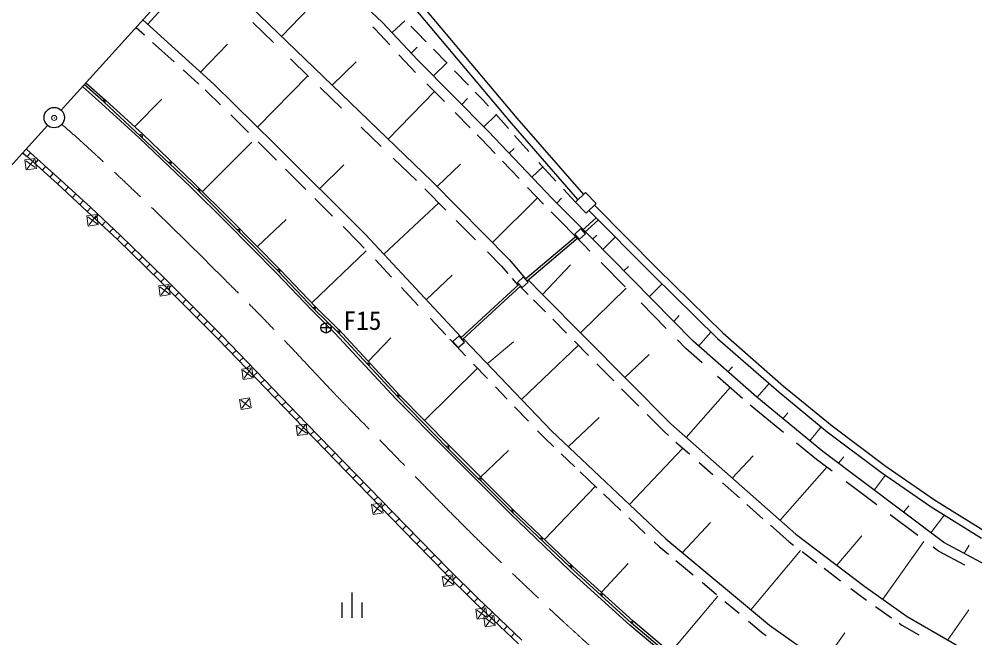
# Model space of a CAD drawing. Units: millimetres, scale not verified. Extents: x -55444348 to -54804348, y -162373295 to -162013295.
# Drawn here: x -55277089 to -55183286, y -162111732 to -162050956 of the extents above; entities that cross this region are included whole.
import ezdxf
from ezdxf.enums import TextEntityAlignment as Align

# ---------------------------------------------------------------- set-up
doc = ezdxf.new("R2010")
doc.units = ezdxf.units.MM
doc.header["$LTSCALE"] = 1000
doc.header["$PDMODE"] = 32
doc.header["$PDSIZE"] = 500
doc.linetypes.add('CHAIN', pattern=[18.5, 12, -1.5, 3.5, -1.5])
for name, color, linetype, lineweight in [('M-BGD', 7, 'Continuous', 25), ('M-BMK', 2, 'CHAIN', 13), ('M-BMK-ROW', 30, 'Continuous', 13), ('M-BMK-SRVR', 3, 'Continuous', 25), ('M-OTRS', 7, 'Continuous', 13)]:
    doc.layers.add(name, color=color, linetype=linetype, lineweight=lineweight)
doc.styles.add('ＭＳ ゴシック', font='')
doc.styles.get('ＭＳ ゴシック').set_extended_font_data('MS Gothic')

msp = doc.modelspace()

# ---------------------------------------------------------------- linework, layer by layer
at = {"layer": 'M-BGD'}
for p, q in [((-55259365, -162044858), (-55236566, -162066902)), ((-55241442, -162051246), (-55246476, -162046569)), ((-55237942, -162049131), (-55228242, -162060682)), ((-55238515, -162049614), (-55228812, -162061170)), ((-55264942, -162051029), (-55257964, -162057349)), ((-55254144, -162051298), (-55252117, -162053257)), ((-55237956, -162054998), (-55241442, -162051246)), ((-55265612, -162051771), (-55264799, -162052507)), ((-55242150, -162051953), (-55242368, -162051750)), ((-55240717, -162053495), (-55242150, -162051953)), ((-55238656, -162051643), (-55238060, -162052249)), ((-55238060, -162052249), (-55237141, -162053190)), ((-55263991, -162053239), (-55261864, -162055166)), ((-55236431, -162053917), (-55235079, -162055300)), ((-55250451, -162054868), (-55248679, -162056581)), ((-55238678, -162055690), (-55239813, -162054469)), ((-55231063, -162061973), (-55237956, -162054998)), ((-55261004, -162055945), (-55259459, -162057344)), ((-55238175, -162056199), (-55238678, -162055690)), ((-55234372, -162056024), (-55232989, -162057439)), ((-55270868, -162057587), (-55268960, -162059291)), ((-55268789, -162059085), (-55270692, -162057391)), ((-55270533, -162057216), (-55268625, -162058920)), ((-55257964, -162057349), (-55251984, -162063252)), ((-55247546, -162057676), (-55245436, -162059717)), ((-55235350, -162059057), (-55237082, -162057305)), ((-55258837, -162057907), (-55258651, -162058076)), ((-55258651, -162058076), (-55257320, -162059390)), ((-55232322, -162058121), (-55231542, -162058919)), ((-55268960, -162059291), (-55265303, -162062630)), ((-55265135, -162062474), (-55268789, -162059085)), ((-55268625, -162058920), (-55264962, -162062265)), ((-55231542, -162058919), (-55231007, -162059519)), ((-55256324, -162060373), (-55254579, -162062095)), ((-55232814, -162061624), (-55234302, -162060118)), ((-55230304, -162060306), (-55229057, -162061704)), ((-55228242, -162060682), (-55221711, -162068192)), ((-55243520, -162061569), (-55241542, -162063482)), ((-55228812, -162061170), (-55222277, -162068684)), ((-55259484, -162067830), (-55265135, -162062474)), ((-55264962, -162062265), (-55259893, -162067105)), ((-55231780, -162062670), (-55232133, -162062313)), ((-55224731, -162068610), (-55231063, -162061973)), ((-55228460, -162062372), (-55227055, -162063947)), ((-55265303, -162062630), (-55260242, -162067464)), ((-55253641, -162063021), (-55252688, -162063962)), ((-55251984, -162063252), (-55243082, -162072121)), ((-55230368, -162064150), (-55231780, -162062670)), ((-55276741, -162064084), (-55276302, -162064461)), ((-55276405, -162063713), (-55275972, -162064086)), ((-55275976, -162064082), (-55276302, -162064461)), ((-55275968, -162064089), (-55276302, -162064461)), ((-55275972, -162064086), (-55272992, -162066765)), ((-55252688, -162063962), (-55251834, -162064812)), ((-55276302, -162064461), (-55273328, -162067135)), ((-55275225, -162064758), (-55275559, -162065130)), ((-55240379, -162064606), (-55238088, -162066821)), ((-55228018, -162066613), (-55229648, -162064905)), ((-55226079, -162065041), (-55225817, -162065335)), ((-55225817, -162065335), (-55224400, -162066861)), ((-55274481, -162065426), (-55274815, -162065798)), ((-55273737, -162066095), (-55274072, -162066467)), ((-55250934, -162065710), (-55248950, -162067686)), ((-55272994, -162066763), (-55273328, -162067135)), ((-55272989, -162066767), (-55273328, -162067135)), ((-55273328, -162067135), (-55270394, -162069838)), ((-55272992, -162066765), (-55270053, -162069472)), ((-55259893, -162067105), (-55256372, -162070595)), ((-55236566, -162066902), (-55228998, -162074554)), ((-55272256, -162067443), (-55272595, -162067811)), ((-55271522, -162068119), (-55271861, -162068486)), ((-55260242, -162067464), (-55256725, -162070949)), ((-55251653, -162075717), (-55259484, -162067830)), ((-55237269, -162067614), (-55235199, -162069706)), ((-55225612, -162069134), (-55227184, -162067486)), ((-55223657, -162067661), (-55222483, -162068925)), ((-55222483, -162068925), (-55221501, -162067993)), ((-55221501, -162067993), (-55220468, -162069080)), ((-55270789, -162068794), (-55271128, -162069162)), ((-55248062, -162068571), (-55246318, -162070309)), ((-55220957, -162072417), (-55224731, -162068610)), ((-55221450, -162070013), (-55222483, -162068925)), ((-55220468, -162069080), (-55221450, -162070013)), ((-55270055, -162069470), (-55270394, -162069838)), ((-55270051, -162069474), (-55270394, -162069838)), ((-55270394, -162069838), (-55267482, -162072583)), ((-55270053, -162069472), (-55267136, -162072222)), ((-55221668, -162073120), (-55224865, -162069894)), ((-55221166, -162069767), (-55214965, -162076007)), ((-55220635, -162069238), (-55214436, -162075475)), ((-55269323, -162070160), (-55269666, -162070524)), ((-55268595, -162070847), (-55268938, -162071211)), ((-55256725, -162070949), (-55251813, -162075923)), ((-55256372, -162070595), (-55251454, -162075574)), ((-55234184, -162070732), (-55232309, -162072628)), ((-55221796, -162071697), (-55220448, -162070489)), ((-55221596, -162071920), (-55220248, -162070713)), ((-55267867, -162071533), (-55268210, -162071897)), ((-55245281, -162071342), (-55243801, -162072816)), ((-55221948, -162071529), (-55222543, -162072063)), ((-55221493, -162072035), (-55221948, -162071529)), ((-55267139, -162072219), (-55267482, -162072583)), ((-55267134, -162072224), (-55267482, -162072583)), ((-55267482, -162072583), (-55263179, -162076763)), ((-55267136, -162072222), (-55262828, -162076406)), ((-55243801, -162072816), (-55243211, -162073446)), ((-55243082, -162072121), (-55233703, -162082195)), ((-55227402, -162076476), (-55222389, -162072235)), ((-55227234, -162076662), (-55222221, -162072421)), ((-55222543, -162072063), (-55222088, -162072570)), ((-55222088, -162072570), (-55221493, -162072035)), ((-55210951, -162082592), (-55220957, -162072417)), ((-55266416, -162072921), (-55266765, -162073280)), ((-55265699, -162073618), (-55266048, -162073976)), ((-55231130, -162073821), (-55229736, -162075230)), ((-55221061, -162073737), (-55221668, -162073120)), ((-55264982, -162074314), (-55265330, -162074673)), ((-55242116, -162074613), (-55240536, -162076297)), ((-55228998, -162074554), (-55227379, -162076456)), ((-55264265, -162075011), (-55264613, -162075369)), ((-55263548, -162075707), (-55263896, -162076066)), ((-55251454, -162075574), (-55247989, -162079208)), ((-55229736, -162075230), (-55229116, -162075958)), ((-55217594, -162077263), (-55219960, -162074857)), ((-55214436, -162075475), (-55208034, -162081781)), ((-55262830, -162076404), (-55263179, -162076763)), ((-55262825, -162076409), (-55263179, -162076763)), ((-55262828, -162076406), (-55257192, -162082043)), ((-55251813, -162075923), (-55248346, -162079558)), ((-55248148, -162079444), (-55251653, -162075717)), ((-55228700, -162076447), (-55228147, -162077096)), ((-55227578, -162076279), (-55228173, -162076814)), ((-55227123, -162076786), (-55227578, -162076279)), ((-55227127, -162076571), (-55225801, -162077925)), ((-55214965, -162076007), (-55208544, -162082331)), ((-55263179, -162076763), (-55257549, -162082393)), ((-55262122, -162077113), (-55262475, -162077466)), ((-55239564, -162077333), (-55237921, -162079085)), ((-55233742, -162082245), (-55228023, -162076981)), ((-55233578, -162082434), (-55227855, -162077167)), ((-55228173, -162076814), (-55227718, -162077321)), ((-55227901, -162077210), (-55227133, -162077994)), ((-55227718, -162077321), (-55227123, -162076786)), ((-55261418, -162077817), (-55261771, -162078170)), ((-55260714, -162078520), (-55261068, -162078874)), ((-55225801, -162077925), (-55213139, -162090707)), ((-55260010, -162079224), (-55260364, -162079578)), ((-55245774, -162081742), (-55248148, -162079444)), ((-55247989, -162079208), (-55245741, -162081444)), ((-55226603, -162078536), (-55226513, -162078627)), ((-55226513, -162078627), (-55225438, -162079712)), ((-55213589, -162081335), (-55216052, -162078831)), ((-55259307, -162079928), (-55259660, -162080282)), ((-55248346, -162079558), (-55246094, -162081798)), ((-55236757, -162080327), (-55235220, -162081964)), ((-55258603, -162080632), (-55258957, -162080986)), ((-55257899, -162081336), (-55258253, -162081689)), ((-55224723, -162080434), (-55223383, -162081786)), ((-55257195, -162082040), (-55257549, -162082393)), ((-55257189, -162082046), (-55257549, -162082393)), ((-55257192, -162082043), (-55248841, -162090702)), ((-55240110, -162088248), (-55246094, -162081798)), ((-55239952, -162088031), (-55245774, -162081742)), ((-55239748, -162087902), (-55245727, -162081458)), ((-55233895, -162082068), (-55234533, -162082621)), ((-55233371, -162082673), (-55233895, -162082068)), ((-55208034, -162081781), (-55202055, -162087006)), ((-55257549, -162082393), (-55249201, -162091050)), ((-55256493, -162082767), (-55256853, -162083115)), ((-55234828, -162082382), (-55234201, -162083051)), ((-55234533, -162082621), (-55234009, -162083225)), ((-55234201, -162083051), (-55233274, -162084018)), ((-55234009, -162083225), (-55233371, -162082673)), ((-55233479, -162082359), (-55224837, -162091382)), ((-55222591, -162082586), (-55221196, -162083995)), ((-55211639, -162083319), (-55212485, -162082458)), ((-55204700, -162088101), (-55210951, -162082592)), ((-55208544, -162082331), (-55202541, -162087578)), ((-55255798, -162083489), (-55256158, -162083836)), ((-55210067, -162084704), (-55211639, -162083319)), ((-55255102, -162084210), (-55255462, -162084557)), ((-55254407, -162084931), (-55254766, -162085279)), ((-55232480, -162084848), (-55231132, -162086255)), ((-55220400, -162084798), (-55218736, -162086477)), ((-55253711, -162085653), (-55254071, -162086000)), ((-55253015, -162086374), (-55253375, -162086721)), ((-55206096, -162088204), (-55208544, -162086046)), ((-55252320, -162087096), (-55252679, -162087443)), ((-55251624, -162087817), (-55251984, -162088164)), ((-55234838, -162092883), (-55239748, -162087902)), ((-55230335, -162087088), (-55229177, -162088296)), ((-55217957, -162087264), (-55216281, -162088956)), ((-55202541, -162087578), (-55197772, -162091503)), ((-55202055, -162087006), (-55197308, -162090913)), ((-55250928, -162088538), (-55251288, -162088885)), ((-55235193, -162093236), (-55240110, -162088248)), ((-55235048, -162093052), (-55239952, -162088031)), ((-55198222, -162093412), (-55204700, -162088101)), ((-55250233, -162089260), (-55250593, -162089607)), ((-55228477, -162089028), (-55227109, -162090455)), ((-55202075, -162091546), (-55205348, -162088863)), ((-55249537, -162089981), (-55249897, -162090328)), ((-55248841, -162090702), (-55249201, -162091049)), ((-55248841, -162090702), (-55249200, -162091050)), ((-55248841, -162090702), (-55239107, -162100738)), ((-55215450, -162089794), (-55213825, -162091434)), ((-55213139, -162090707), (-55200873, -162101528)), ((-55249201, -162091050), (-55239466, -162101087)), ((-55248146, -162091419), (-55248505, -162091767)), ((-55226207, -162091397), (-55225542, -162092091)), ((-55224837, -162091382), (-55213606, -162102008)), ((-55213825, -162091434), (-55213355, -162091850)), ((-55197772, -162091503), (-55192445, -162095497)), ((-55197308, -162090913), (-55192008, -162094888)), ((-55247451, -162092136), (-55247810, -162092484)), ((-55225542, -162092091), (-55224620, -162092963)), ((-55212621, -162092497), (-55211299, -162093663)), ((-55198840, -162094199), (-55200802, -162092590)), ((-55246755, -162092853), (-55247114, -162093201)), ((-55228874, -162099561), (-55235193, -162093236)), ((-55228735, -162099346), (-55235048, -162093052)), ((-55228525, -162099203), (-55234838, -162092883)), ((-55186320, -162102357), (-55198222, -162093412)), ((-55246060, -162093570), (-55246419, -162093918)), ((-55245365, -162094287), (-55245724, -162094635)), ((-55223889, -162093656), (-55222549, -162094923)), ((-55197295, -162095359), (-55198840, -162094199)), ((-55244670, -162095003), (-55245029, -162095352)), ((-55210338, -162094511), (-55208992, -162095698)), ((-55192008, -162094888), (-55187154, -162098225)), ((-55243974, -162095720), (-55244333, -162096068)), ((-55222026, -162095418), (-55220375, -162096980)), ((-55192445, -162095497), (-55187565, -162098852)), ((-55243279, -162096437), (-55243638, -162096785)), ((-55242584, -162097154), (-55242943, -162097502)), ((-55208070, -162096512), (-55206396, -162097989)), ((-55192908, -162098657), (-55195918, -162096395)), ((-55241888, -162097871), (-55242247, -162098219)), ((-55219740, -162097581), (-55218023, -162099205)), ((-55241193, -162098588), (-55241552, -162098936)), ((-55205680, -162098621), (-55204092, -162100022)), ((-55187565, -162098852), (-55182630, -162101939)), ((-55187154, -162098225), (-55182252, -162101291)), ((-55240498, -162099305), (-55240857, -162099653)), ((-55239803, -162100022), (-55240162, -162100370)), ((-55223078, -162105099), (-55228874, -162099561)), ((-55223000, -162104797), (-55228735, -162099346)), ((-55222737, -162104733), (-55228525, -162099203)), ((-55217235, -162099951), (-55215635, -162101465)), ((-55188893, -162101674), (-55191606, -162099635)), ((-55239107, -162100738), (-55239466, -162101087)), ((-55239107, -162100738), (-55239465, -162101088)), ((-55239107, -162100738), (-55234930, -162105021)), ((-55203353, -162100673), (-55201507, -162102302)), ((-55239466, -162101087), (-55235284, -162105374)), ((-55238411, -162101452), (-55238769, -162101801)), ((-55200873, -162101528), (-55194085, -162106670)), ((-55237715, -162102166), (-55238073, -162102515)), ((-55237019, -162102880), (-55237377, -162103229)), ((-55214769, -162102284), (-55214271, -162102755)), ((-55214271, -162102755), (-55213358, -162103518)), ((-55213606, -162102008), (-55203454, -162110489)), ((-55201507, -162102302), (-55201093, -162102616)), ((-55186861, -162103201), (-55187371, -162102818)), ((-55181766, -162104817), (-55186320, -162102357)), ((-55236323, -162103594), (-55236681, -162103943)), ((-55200242, -162103261), (-55198793, -162104359)), ((-55184266, -162104603), (-55186861, -162103201)), ((-55235627, -162104307), (-55235984, -162104656)), ((-55216812, -162110094), (-55222737, -162104733)), ((-55212631, -162104125), (-55210942, -162105536)), ((-55234930, -162105021), (-55235288, -162105370)), ((-55235284, -162105374), (-55232418, -162108179)), ((-55234930, -162105021), (-55235280, -162105379)), ((-55234930, -162105021), (-55232071, -162107819)), ((-55234215, -162105721), (-55234565, -162106078)), ((-55217141, -162110470), (-55223078, -162105099)), ((-55216997, -162110296), (-55223000, -162104797)), ((-55198094, -162104888), (-55196475, -162106114)), ((-55233500, -162106420), (-55233850, -162106778)), ((-55210068, -162106267), (-55208637, -162107462)), ((-55244421, -162107271), (-55244421, -162109771)), ((-55232786, -162107120), (-55233135, -162107477)), ((-55195470, -162106876), (-55194676, -162107477)), ((-55194676, -162107477), (-55193921, -162108013)), ((-55194085, -162106670), (-55189919, -162109631)), ((-55245421, -162108271), (-55245421, -162109771)), ((-55243421, -162109771), (-55243421, -162108271)), ((-55232071, -162107819), (-55232420, -162108176)), ((-55232418, -162108179), (-55228083, -162112318)), ((-55232071, -162107819), (-55232416, -162108181)), ((-55232071, -162107819), (-55227741, -162111953)), ((-55231349, -162108508), (-55231694, -162108870)), ((-55207812, -162108152), (-55206422, -162109313)), ((-55230627, -162109197), (-55230973, -162109559)), ((-55193026, -162108649), (-55191472, -162109753)), ((-55229906, -162109886), (-55230251, -162110248)), ((-55211665, -162114765), (-55216997, -162110296)), ((-55211478, -162114584), (-55216812, -162110094)), ((-55205509, -162110076), (-55204063, -162111284)), ((-55190730, -162110281), (-55190459, -162110473)), ((-55189919, -162109631), (-55181279, -162114617)), ((-55229184, -162110575), (-55229530, -162110937)), ((-55228463, -162111264), (-55228808, -162111626)), ((-55211794, -162114971), (-55217141, -162110470)), ((-55204063, -162111284), (-55203782, -162111482)), ((-55203454, -162110489), (-55195168, -162116317)), ((-55190459, -162110473), (-55188781, -162111442))]:
    msp.add_line(p, q, dxfattribs=at)
at = {"layer": 'M-BGD', "lineweight": 13}
for p, q in [((-55259563, -162046057), (-55264461, -162051464)), ((-55246638, -162047784), (-55251321, -162052636)), ((-55240474, -162052288), (-55239230, -162051137)), ((-55259280, -162056157), (-55256626, -162053430)), ((-55238616, -162054288), (-55238030, -162053701)), ((-55246363, -162057430), (-55244008, -162055151)), ((-55235126, -162055251), (-55236432, -162056540)), ((-55248737, -162056525), (-55253701, -162061557)), ((-55265777, -162061521), (-55263078, -162058822)), ((-55236338, -162058058), (-55240865, -162062746)), ((-55233652, -162059354), (-55233097, -162058752)), ((-55231491, -162061539), (-55230271, -162060343)), ((-55254250, -162063035), (-55259088, -162067903)), ((-55229000, -162064135), (-55228504, -162063663)), ((-55247593, -162067627), (-55245227, -162065260)), ((-55236061, -162067412), (-55233784, -162065208)), ((-55225695, -162065466), (-55226761, -162066481)), ((-55235891, -162069007), (-55241300, -162074035)), ((-55226209, -162068509), (-55230640, -162072894)), ((-55224317, -162069027), (-55223849, -162068559)), ((-55253701, -162073300), (-55250890, -162070637)), ((-55220816, -162072560), (-55220397, -162072161)), ((-55218587, -162072362), (-55219809, -162073584)), ((-55243036, -162073724), (-55248370, -162078808)), ((-55225724, -162078002), (-55222962, -162075087)), ((-55217748, -162075680), (-55217289, -162075241)), ((-55237131, -162078513), (-55234573, -162076106)), ((-55217508, -162077367), (-55221979, -162081783)), ((-55213985, -162076972), (-55215251, -162078219)), ((-55212844, -162080666), (-55212297, -162080074)), ((-55242829, -162084582), (-55240613, -162082249)), ((-55209196, -162081689), (-55210408, -162083070)), ((-55231143, -162084798), (-55228563, -162082648)), ((-55222198, -162082983), (-55227768, -162088321)), ((-55217652, -162086150), (-55215261, -162083908)), ((-55232107, -162085238), (-55237317, -162090382)), ((-55207534, -162085603), (-55207064, -162085104)), ((-55203488, -162086750), (-55204691, -162088108)), ((-55207305, -162087138), (-55211625, -162092043)), ((-55202130, -162090208), (-55201657, -162089640)), ((-55223180, -162092949), (-55220153, -162090100)), ((-55198382, -162091000), (-55199495, -162092368)), ((-55231794, -162095931), (-55229070, -162093325)), ((-55211946, -162093092), (-55217182, -162098624)), ((-55207093, -162096041), (-55205039, -162093850)), ((-55196688, -162094565), (-55196153, -162093935)), ((-55197806, -162094975), (-55202396, -162100184)), ((-55192071, -162095754), (-55193158, -162097217)), ((-55220523, -162096840), (-55225523, -162102071)), ((-55190289, -162099374), (-55189780, -162098768)), ((-55186281, -162099655), (-55187597, -162101397)), ((-55211988, -162103359), (-55209220, -162100406)), ((-55196849, -162104577), (-55194397, -162101692)), ((-55188312, -162102261), (-55192328, -162107919)), ((-55184339, -162103427), (-55183861, -162102620)), ((-55200387, -162103140), (-55205264, -162108977)), ((-55219884, -162107216), (-55217307, -162104416)), ((-55208503, -162107640), (-55213157, -162113170)), ((-55185956, -162111918), (-55183895, -162108973)), ((-55198170, -162114205), (-55196046, -162111250))]:
    msp.add_line(p, q, dxfattribs=at)
at = {"layer": 'M-BGD'}
for centre, start, end in [((-55268789, -162059085), 317.15373, 138.31307), ((-55265135, -162062474), 316.53723, 137.15373), ((-55262310, -162065152), 316.53723, 136.53723), ((-55259484, -162067830), 314.79765, 136.53723), ((-55255569, -162071773), 314.79765, 134.79765), ((-55251653, -162075717), 313.2459, 134.79765), ((-55248148, -162079444), 315.91806, 133.2459), ((-55245774, -162081742), 312.79133, 135.91806), ((-55242863, -162084887), 312.79133, 132.79133), ((-55239952, -162088031), 314.3291, 132.79133), ((-55235048, -162093052), 315.08346, 134.3291), ((-55231891, -162096199), 315.08346, 135.08346), ((-55228735, -162099346), 316.45748, 135.08346), ((-55225867, -162102072), 316.45748, 136.45748), ((-55223000, -162104797), 317.50848, 136.45748), ((-55219998, -162107546), 317.50848, 137.50848), ((-55216997, -162110296), 320.0337, 137.50848)]:
    msp.add_arc(centre, 150, start, end, dxfattribs=at)
at = {"layer": 'M-BMK'}
msp.add_open_spline([(-55201229, -162127844), (-55201231, -162127846), (-55201232, -162127847), (-55201234, -162127848), (-55201250, -162127859), (-55201267, -162127833), (-55201285, -162127816), (-55201302, -162127799), (-55201318, -162127791), (-55201335, -162127783), (-55201542, -162127682), (-55201751, -162127519), (-55201960, -162127372), (-55202168, -162127225), (-55202375, -162127094), (-55202583, -162126959), (-55202790, -162126823), (-55202997, -162126683), (-55203204, -162126543), (-55204577, -162125609), (-55205936, -162124669), (-55207273, -162123695), (-55209061, -162122392), (-55210808, -162121028), (-55212543, -162119650), (-55214812, -162117847), (-55217060, -162116019), (-55219247, -162114120), (-55221563, -162112109), (-55223812, -162110019), (-55226041, -162107909), (-55227884, -162106165), (-55229713, -162104408), (-55231521, -162102629), (-55233364, -162100815), (-55235186, -162098978), (-55236994, -162097129), (-55238791, -162095289), (-55240575, -162093436), (-55242374, -162091597), (-55243525, -162090422), (-55244681, -162089253), (-55245820, -162088066), (-55247658, -162086151), (-55249450, -162084192), (-55251280, -162082270), (-55253114, -162080342), (-55254988, -162078452), (-55256869, -162076570), (-55259628, -162073809), (-55262402, -162071066), (-55265221, -162068368), (-55265691, -162067919), (-55266162, -162067471), (-55266635, -162067024), (-55267107, -162066577), (-55267581, -162066131), (-55268056, -162065687), (-55268530, -162065242), (-55269006, -162064799), (-55269485, -162064358), (-55269864, -162064009), (-55270246, -162063661), (-55270627, -162063313), (-55271008, -162062965), (-55271389, -162062616), (-55271775, -162062274), (-55272142, -162061949), (-55272515, -162061630), (-55272887, -162061311)], degree=3, knots=[0, 0, 0, 0, 1, 1, 1, 2, 2, 2, 3, 3, 3, 4, 4, 4, 5, 5, 5, 6, 6, 6, 7, 7, 7, 8, 8, 8, 9, 9, 9, 10, 10, 10, 11, 11, 11, 12, 12, 12, 13, 13, 13, 14, 14, 14, 15, 15, 15, 16, 16, 16, 17, 17, 17, 18, 18, 18, 19, 19, 19, 20, 20, 20, 21, 21, 21, 22, 22, 22, 23, 23, 23, 23], dxfattribs=at)
at = {"layer": 'M-BMK-ROW'}
for p, q in [((-55275539, -162064632), (-55276529, -162064776)), ((-55276529, -162064776), (-55276385, -162065766)), ((-55276416, -162064861), (-55275509, -162065537)), ((-55275624, -162064746), (-55276300, -162065653)), ((-55275395, -162065622), (-55275539, -162064632)), ((-55276385, -162065766), (-55275395, -162065622)), ((-55269469, -162070149), (-55270459, -162070293)), ((-55270459, -162070293), (-55270315, -162071283)), ((-55270345, -162070378), (-55269439, -162071054)), ((-55269554, -162070263), (-55270230, -162071170)), ((-55269325, -162071139), (-55269469, -162070149)), ((-55270315, -162071283), (-55269325, -162071139)), ((-55262392, -162077025), (-55263381, -162077169)), ((-55263381, -162077169), (-55263237, -162078159)), ((-55263268, -162077254), (-55262361, -162077930)), ((-55262476, -162077139), (-55263153, -162078045)), ((-55262248, -162078015), (-55262392, -162077025)), ((-55263237, -162078159), (-55262248, -162078015)), ((-55254250, -162085204), (-55255240, -162085348)), ((-55255240, -162085348), (-55255096, -162086337)), ((-55255126, -162085432), (-55254219, -162086109)), ((-55254335, -162085317), (-55255011, -162086224)), ((-55254106, -162086193), (-55254250, -162085204)), ((-55255096, -162086337), (-55254106, -162086193)), ((-55254465, -162088159), (-55255454, -162088303)), ((-55255454, -162088303), (-55255310, -162089293)), ((-55255341, -162088388), (-55254434, -162089064)), ((-55254549, -162088273), (-55255226, -162089180)), ((-55254321, -162089149), (-55254465, -162088159)), ((-55255310, -162089293), (-55254321, -162089149)), ((-55248921, -162090728), (-55249910, -162090872)), ((-55249910, -162090872), (-55249766, -162091862)), ((-55249797, -162090957), (-55248890, -162091633)), ((-55249005, -162090842), (-55249682, -162091749)), ((-55248777, -162091718), (-55248921, -162090728)), ((-55249766, -162091862), (-55248777, -162091718)), ((-55241511, -162098472), (-55242501, -162098616)), ((-55242501, -162098616), (-55242357, -162099606)), ((-55242387, -162098701), (-55241480, -162099377)), ((-55241596, -162098585), (-55242272, -162099492)), ((-55241367, -162099462), (-55241511, -162098472)), ((-55242357, -162099606), (-55241367, -162099462)), ((-55234564, -162105544), (-55235554, -162105688)), ((-55235554, -162105688), (-55235410, -162106677)), ((-55234649, -162105657), (-55235325, -162106564)), ((-55234420, -162106533), (-55234564, -162105544)), ((-55235440, -162105772), (-55234533, -162106449)), ((-55235410, -162106677), (-55234420, -162106533)), ((-55231290, -162108769), (-55232279, -162108913)), ((-55232279, -162108913), (-55232135, -162109903)), ((-55232166, -162108998), (-55231259, -162109674)), ((-55231374, -162108882), (-55232051, -162109789)), ((-55231146, -162109759), (-55231290, -162108769)), ((-55232135, -162109903), (-55231146, -162109759)), ((-55230499, -162109521), (-55231489, -162109665)), ((-55231489, -162109665), (-55231345, -162110655)), ((-55231375, -162109750), (-55230468, -162110426)), ((-55230584, -162109635), (-55231260, -162110542)), ((-55230355, -162110511), (-55230499, -162109521)), ((-55231345, -162110655), (-55230355, -162110511))]:
    msp.add_line(p, q, dxfattribs=at)
at = {"layer": 'M-BMK-SRVR'}
for p, q in [((-55272973, -162059915), (-55248709, -162033067)), ((-55296358, -162085790), (-55274308, -162061393)), ((-55246470, -162081287), (-55247470, -162081287)), ((-55246970, -162080787), (-55246970, -162081787))]:
    msp.add_line(p, q, dxfattribs=at)
for centre, radius in [((-55273641, -162060633), 1000), ((-55246970, -162081287), 500)]:
    msp.add_circle(centre, radius, dxfattribs=at)
at = {"layer": 'M-OTRS', "color": 6}
msp.add_point((-55273648, -162060667), dxfattribs=at)

# ---------------------------------------------------------------- texts
at = {"layer": 'M-BMK-SRVR', "style": 'ＭＳ ゴシック'}
msp.add_text('F15', height=1833, rotation=359.939, dxfattribs=at).set_placement((-55245269, -162082027), align=Align.BOTTOM_LEFT)

doc.saveas('drawing.dxf')
